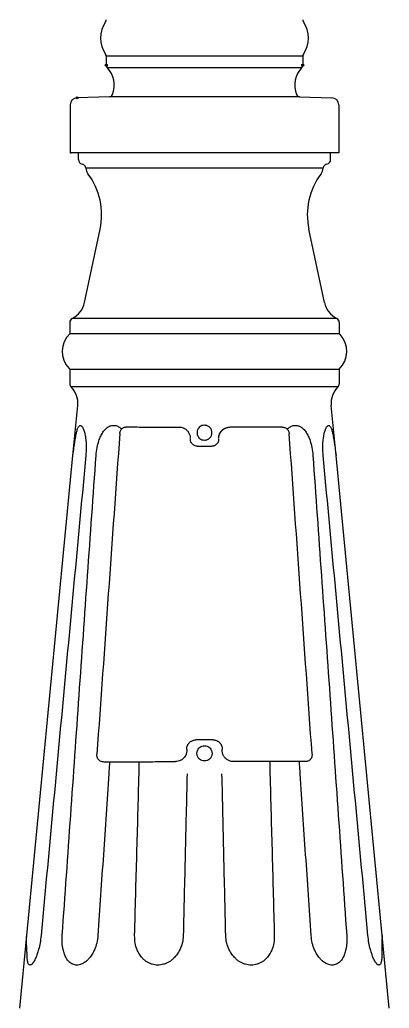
# Model space of a CAD drawing. Extents: x 0 to 191, y 0 to 344.
# Drawn here: x 30 to 50.9, y 34.6 to 90.7 of the extents above; entities that cross this region are included whole.
import ezdxf

# ---------------------------------------------------------------- set-up
doc = ezdxf.new("R2010")
doc.units = 0
doc.layers.add('LIVELLO_1', color=160, linetype='Continuous')

# ---------------------------------------------------------------- blocks, each defined once
blk = doc.blocks.new('AI9-BLK1')
at = {"layer": 'LIVELLO_1', "color": 7}
for p, q in [((-49.82, -83.718), (-60.983, -83.718)), ((-60.983, -83.718), (-60.983, -84.222)), ((-49.82, -83.718), (-49.82, -84.222)), ((-60.926, -84.356), (-49.876, -84.356)), ((-63.026, -86.47), (-63.026, -89.195)), ((-60.804, -86.014), (-62.634, -86.078)), ((-59.965, -86.014), (-60.804, -86.014)), ((-50, -86.014), (-48.163, -86.078)), ((-47.774, -86.47), (-47.774, -89.195)), ((-63.026, -89.195), (-62.967, -89.195)), ((-48.235, -89.195), (-62.564, -89.195)), ((-62.564, -89.584), (-62.564, -89.195)), ((-48.235, -89.584), (-48.235, -89.195)), ((-47.774, -89.195), (-47.901, -89.195)), ((-48.653, -90.068), (-62.145, -90.068)), ((-62.212, -97.714), (-61.327, -93.543)), ((-48.589, -97.714), (-49.474, -93.543)), ((-63.056, -98.842), (-63.056, -99.484)), ((-47.887, -98.607), (-62.911, -98.607)), ((-47.744, -98.842), (-47.744, -99.484)), ((-47.744, -99.484), (-63.056, -99.484)), ((-63.056, -101.487), (-47.744, -101.487)), ((-63.056, -101.487), (-63.056, -102.32)), ((-47.744, -101.487), (-47.744, -102.32)), ((-47.82, -102.503), (-62.98, -102.503)), ((-53.07, -104.787), (-53.948, -104.787)), ((-52.8, -104.787), (-53.07, -104.787)), ((-51.859, -104.787), (-52.8, -104.787)), ((-50.967, -104.787), (-51.859, -104.787)), ((-55.815, -105.87), (-55.215, -105.87)), ((-55.215, -105.87), (-54.985, -105.87)), ((-54.913, -122.56), (-55.888, -122.56)), ((-51.699, -123.794), (-53.752, -123.792)), ((-50.007, -123.794), (-51.699, -123.794)), ((-49.659, -123.794), (-50.007, -123.794)), ((-65.895, -137.804), (-65.499, -133.667)), ((-44.906, -137.804), (-45.301, -133.667))]:
    blk.add_line(p, q, dxfattribs=at)
for points in [[(-50, -86.014), (-50.835, -86.014), (-59.965, -86.014)], [(-47.901, -89.195), (-55.402, -89.195), (-62.967, -89.195)], [(-65.499, -133.667), (-62.872, -106.395), (-62.599, -103.554)], [(-45.301, -133.667), (-47.928, -106.395), (-48.205, -103.554)], [(-59.811, -104.777), (-59.758, -104.777), (-59.702, -104.777)], [(-57.727, -104.787), (-57.29, -104.787), (-56.852, -104.787)], [(-60.966, -123.808), (-60.88, -123.808), (-60.795, -123.808)], [(-59.301, -123.799), (-59.258, -123.799), (-59.211, -123.799), (-59.157, -123.799), (-59.101, -123.799)]]:
    blk.add_lwpolyline(points, dxfattribs=at)
for centre, major_axis, ratio in [((-60.98, -84.222), (0.0599, 0), 0.977725), ((-49.82, -84.222), (0.0599, 0), 0.977028), ((-62.636, -86.078), (0.0012, -0.0624), 0.961146)]:
    blk.add_ellipse(centre, major_axis=major_axis, ratio=ratio, dxfattribs=at)
for points in [[(-61.016, -81.755), (-61.404, -82.312), (-61.404, -83.05), (-61.016, -83.606)], [(-61.016, -81.755), (-60.993, -81.722), (-60.983, -81.684), (-60.983, -81.643)], [(-49.82, -81.643), (-49.82, -81.684), (-49.807, -81.722), (-49.784, -81.755)], [(-49.784, -83.606), (-49.399, -83.05), (-49.399, -82.312), (-49.784, -81.755)], [(-60.983, -83.718), (-60.983, -83.677), (-60.993, -83.641), (-61.016, -83.606)], [(-49.784, -83.606), (-49.807, -83.641), (-49.82, -83.677), (-49.82, -83.718)], [(-60.983, -84.222), (-60.983, -84.272), (-60.959, -84.324), (-60.926, -84.356)], [(-49.876, -84.356), (-49.839, -84.324), (-49.82, -84.272), (-49.82, -84.222)], [(-49.876, -84.356), (-50.271, -84.765), (-50.389, -85.367), (-50.17, -85.895)], [(-50.17, -85.895), (-50.141, -85.966), (-50.074, -86.011), (-50, -86.014)], [(-62.634, -86.078), (-62.851, -86.078), (-63.026, -86.254), (-63.026, -86.47)], [(-47.774, -86.47), (-47.774, -86.254), (-47.95, -86.078), (-48.163, -86.078)], [(-62.564, -89.584), (-62.564, -89.708), (-62.476, -89.813), (-62.355, -89.839)], [(-62.145, -90.068), (-62.159, -89.954), (-62.244, -89.86), (-62.355, -89.839)], [(-48.445, -89.839), (-48.557, -89.86), (-48.643, -89.954), (-48.653, -90.068)], [(-48.445, -89.839), (-48.326, -89.813), (-48.235, -89.708), (-48.235, -89.584)], [(-62.145, -90.068), (-62.134, -90.189), (-62.09, -90.301), (-62.019, -90.396)], [(-62.145, -90.068), (-62.134, -90.189), (-62.09, -90.301), (-62.019, -90.396)], [(-61.327, -93.543), (-61.094, -92.442), (-61.347, -91.297), (-62.019, -90.396)], [(-48.781, -90.396), (-49.454, -91.297), (-49.708, -92.442), (-49.474, -93.543)], [(-48.781, -90.396), (-48.708, -90.301), (-48.666, -90.189), (-48.653, -90.068)], [(-62.911, -98.607), (-62.556, -98.433), (-62.296, -98.104), (-62.212, -97.714)], [(-48.589, -97.714), (-48.504, -98.104), (-48.248, -98.433), (-47.887, -98.607)], [(-62.911, -98.607), (-62.999, -98.652), (-63.056, -98.74), (-63.056, -98.842)], [(-47.744, -98.842), (-47.744, -98.74), (-47.8, -98.652), (-47.887, -98.607)], [(-63.056, -102.32), (-63.056, -102.391), (-63.031, -102.456), (-62.98, -102.503)], [(-62.599, -103.554), (-62.558, -103.165), (-62.701, -102.777), (-62.98, -102.503)], [(-47.82, -102.503), (-48.1, -102.777), (-48.242, -103.165), (-48.205, -103.554)], [(-47.82, -102.503), (-47.773, -102.456), (-47.744, -102.391), (-47.744, -102.32)]]:
    blk.add_open_spline(points, degree=3, dxfattribs=at)
for points, knots in [([(-60.804, -86.014), (-60.726, -86.011), (-60.659, -85.966), (-60.631, -85.895), (-60.415, -85.367), (-60.53, -84.765), (-60.926, -84.356)], [0, 0, 0, 0, 1, 1, 1, 2, 2, 2, 2]), ([(-63.056, -99.484), (-63.609, -100.015), (-63.627, -100.895), (-63.098, -101.447), (-63.085, -101.459), (-63.072, -101.473), (-63.056, -101.487)], [0, 0, 0, 0, 1, 1, 1, 2, 2, 2, 2]), ([(-47.744, -101.487), (-47.191, -100.957), (-47.173, -100.077), (-47.702, -99.525), (-47.716, -99.513), (-47.729, -99.499), (-47.744, -99.484)], [0, 0, 0, 0, 1, 1, 1, 2, 2, 2, 2]), ([(-62.872, -106.395), (-62.855, -106.248), (-62.839, -106.106), (-62.818, -105.96), (-62.802, -105.829), (-62.778, -105.701), (-62.759, -105.572), (-62.746, -105.486), (-62.731, -105.399), (-62.716, -105.316), (-62.701, -105.237), (-62.687, -105.156), (-62.667, -105.077), (-62.659, -105.044), (-62.652, -105.009), (-62.64, -104.977), (-62.63, -104.937), (-62.62, -104.907), (-62.609, -104.873), (-62.604, -104.852), (-62.595, -104.828), (-62.584, -104.808), (-62.572, -104.783), (-62.562, -104.764), (-62.547, -104.746), (-62.537, -104.732), (-62.519, -104.716), (-62.505, -104.707), (-62.491, -104.699), (-62.471, -104.692), (-62.456, -104.692), (-62.438, -104.692), (-62.422, -104.699), (-62.408, -104.707), (-62.39, -104.716), (-62.378, -104.732), (-62.363, -104.746), (-62.346, -104.764), (-62.332, -104.783), (-62.321, -104.808), (-62.311, -104.828), (-62.298, -104.849), (-62.293, -104.87), (-62.279, -104.904), (-62.265, -104.937), (-62.251, -104.972), (-62.24, -105.009), (-62.23, -105.044), (-62.222, -105.077), (-62.201, -105.156), (-62.187, -105.232), (-62.17, -105.316), (-62.157, -105.399), (-62.145, -105.486), (-62.136, -105.572), (-62.125, -105.701), (-62.116, -105.829), (-62.116, -105.962), (-62.12, -106.106), (-62.131, -106.248), (-62.143, -106.395), (-62.564, -110.94), (-62.989, -115.486), (-63.413, -120.031), (-63.838, -124.576), (-64.263, -129.119), (-64.685, -133.667), (-64.699, -133.811), (-64.717, -133.951), (-64.742, -134.093), (-64.764, -134.219), (-64.791, -134.345), (-64.824, -134.467), (-64.848, -134.555), (-64.875, -134.638), (-64.904, -134.721), (-64.929, -134.798), (-64.959, -134.874), (-64.993, -134.952), (-65.006, -134.988), (-65.026, -135.026), (-65.045, -135.062), (-65.063, -135.095), (-65.082, -135.133), (-65.102, -135.166), (-65.116, -135.186), (-65.13, -135.214), (-65.146, -135.233), (-65.16, -135.252), (-65.18, -135.273), (-65.199, -135.295), (-65.217, -135.307), (-65.232, -135.323), (-65.25, -135.333), (-65.269, -135.34), (-65.286, -135.35), (-65.305, -135.35), (-65.326, -135.35), (-65.342, -135.34), (-65.357, -135.333), (-65.372, -135.323), (-65.386, -135.307), (-65.399, -135.295), (-65.409, -135.273), (-65.42, -135.252), (-65.428, -135.232), (-65.434, -135.207), (-65.438, -135.185), (-65.446, -135.159), (-65.451, -135.123), (-65.457, -135.092), (-65.462, -135.055), (-65.465, -135.021), (-65.468, -134.988), (-65.471, -134.954), (-65.48, -134.874), (-65.48, -134.798), (-65.482, -134.717), (-65.485, -134.635), (-65.487, -134.55), (-65.49, -134.464), (-65.495, -134.34), (-65.507, -134.214), (-65.51, -134.088), (-65.51, -133.948), (-65.507, -133.808), (-65.499, -133.667)], [0, 0, 0, 0, 1, 1, 1, 2, 2, 2, 3, 3, 3, 4, 4, 4, 5, 5, 5, 6, 6, 6, 7, 7, 7, 8, 8, 8, 9, 9, 9, 10, 10, 10, 11, 11, 11, 12, 12, 12, 13, 13, 13, 14, 14, 14, 15, 15, 15, 16, 16, 16, 17, 17, 17, 18, 18, 18, 19, 19, 19, 20, 20, 20, 21, 21, 21, 22, 22, 22, 23, 23, 23, 24, 24, 24, 25, 25, 25, 26, 26, 26, 27, 27, 27, 28, 28, 28, 29, 29, 29, 30, 30, 30, 31, 31, 31, 32, 32, 32, 33, 33, 33, 34, 34, 34, 35, 35, 35, 36, 36, 36, 37, 37, 37, 38, 38, 38, 39, 39, 39, 40, 40, 40, 41, 41, 41, 42, 42, 42, 42]), ([(-61.558, -106.395), (-61.544, -106.245), (-61.529, -106.098), (-61.502, -105.953), (-61.48, -105.82), (-61.443, -105.693), (-61.399, -105.563), (-61.371, -105.473), (-61.332, -105.385), (-61.293, -105.304), (-61.256, -105.225), (-61.214, -105.147), (-61.168, -105.077), (-61.145, -105.04), (-61.12, -105.009), (-61.094, -104.977), (-61.065, -104.944), (-61.04, -104.914), (-61.01, -104.887), (-60.988, -104.863), (-60.963, -104.845), (-60.94, -104.828), (-60.915, -104.811), (-60.896, -104.794), (-60.871, -104.778), (-60.853, -104.77), (-60.838, -104.761), (-60.82, -104.751), (-60.799, -104.742), (-60.779, -104.732), (-60.76, -104.723), (-60.732, -104.714), (-60.703, -104.704), (-60.673, -104.699), (-60.641, -104.692), (-60.612, -104.69), (-60.578, -104.69), (-60.532, -104.69), (-60.491, -104.695), (-60.445, -104.704), (-60.405, -104.714), (-60.362, -104.725), (-60.32, -104.742), (-60.292, -104.754), (-60.263, -104.77), (-60.238, -104.787), (-60.214, -104.799), (-60.191, -104.818), (-60.166, -104.837), (-60.152, -104.849), (-60.142, -104.861), (-60.131, -104.87), (-60.118, -104.878), (-60.111, -104.887), (-60.103, -104.892)], [0, 0, 0, 0, 1, 1, 1, 2, 2, 2, 3, 3, 3, 4, 4, 4, 5, 5, 5, 6, 6, 6, 7, 7, 7, 8, 8, 8, 9, 9, 9, 10, 10, 10, 11, 11, 11, 12, 12, 12, 13, 13, 13, 14, 14, 14, 15, 15, 15, 16, 16, 16, 17, 17, 17, 18, 18, 18, 18]), ([(-60.191, -105.04), (-60.18, -105.011), (-60.17, -104.987), (-60.152, -104.965), (-60.142, -104.937), (-60.122, -104.918), (-60.103, -104.892)], [0, 0, 0, 0, 1, 1, 1, 2, 2, 2, 2]), ([(-60.103, -104.892), (-60.08, -104.873), (-60.057, -104.852), (-60.036, -104.837), (-60.01, -104.818), (-59.983, -104.811), (-59.958, -104.797)], [0, 0, 0, 0, 1, 1, 1, 2, 2, 2, 2]), ([(-59.958, -104.797), (-59.931, -104.79), (-59.912, -104.787), (-59.892, -104.783), (-59.873, -104.782), (-59.85, -104.778), (-59.829, -104.771)], [0, 0, 0, 0, 1, 1, 1, 2, 2, 2, 2]), ([(-59.702, -104.777), (-59.546, -104.778), (-59.389, -104.778), (-59.23, -104.778), (-59.075, -104.782), (-58.918, -104.782), (-58.76, -104.782)], [0, 0, 0, 0, 1, 1, 1, 2, 2, 2, 2]), ([(-58.76, -104.782), (-58.76, -104.782), (-58.571, -104.782), (-58.571, -104.782), (-58.492, -104.782), (-58.419, -104.782), (-58.347, -104.783), (-58.347, -104.783), (-58.052, -104.783), (-58.052, -104.783), (-57.944, -104.783), (-57.836, -104.787), (-57.727, -104.787)], [0, 0, 0, 0, 1, 1, 1, 2, 2, 2, 3, 3, 3, 4, 4, 4, 4]), ([(-56.848, -104.787), (-56.808, -104.79), (-56.766, -104.79), (-56.727, -104.799), (-56.688, -104.808), (-56.647, -104.818), (-56.612, -104.833), (-56.575, -104.845), (-56.545, -104.863), (-56.508, -104.885), (-56.483, -104.902), (-56.455, -104.92), (-56.427, -104.944), (-56.407, -104.965), (-56.386, -104.984), (-56.363, -105.006), (-56.359, -105.015), (-56.352, -105.021), (-56.344, -105.032), (-56.34, -105.039), (-56.334, -105.044), (-56.333, -105.049)], [0, 0, 0, 0, 1, 1, 1, 2, 2, 2, 3, 3, 3, 4, 4, 4, 5, 5, 5, 6, 6, 6, 7, 7, 7, 7]), ([(-55.402, -104.68), (-55.454, -104.687), (-55.505, -104.69), (-55.552, -104.704), (-55.598, -104.723), (-55.638, -104.749), (-55.675, -104.778), (-55.704, -104.808), (-55.725, -104.83), (-55.744, -104.861), (-55.768, -104.89), (-55.781, -104.92), (-55.796, -104.953), (-55.806, -104.978), (-55.812, -105.003), (-55.818, -105.028), (-55.824, -105.056), (-55.826, -105.077), (-55.826, -105.104), (-55.826, -105.13), (-55.824, -105.152), (-55.818, -105.179), (-55.812, -105.203), (-55.806, -105.23), (-55.796, -105.253), (-55.781, -105.285), (-55.768, -105.316), (-55.744, -105.346), (-55.725, -105.378), (-55.704, -105.403), (-55.675, -105.427), (-55.638, -105.46), (-55.598, -105.486), (-55.552, -105.501), (-55.505, -105.518), (-55.454, -105.522), (-55.402, -105.529)], [0, 0, 0, 0, 1, 1, 1, 2, 2, 2, 3, 3, 3, 4, 4, 4, 5, 5, 5, 6, 6, 6, 7, 7, 7, 8, 8, 8, 9, 9, 9, 10, 10, 10, 11, 11, 11, 12, 12, 12, 12]), ([(-55.24, -104.714), (-55.264, -104.702), (-55.289, -104.692), (-55.317, -104.687), (-55.346, -104.683), (-55.373, -104.68), (-55.402, -104.68)], [0, 0, 0, 0, 1, 1, 1, 2, 2, 2, 2]), ([(-55.223, -105.489), (-55.201, -105.477), (-55.178, -105.463), (-55.158, -105.451), (-55.135, -105.437), (-55.115, -105.418), (-55.1, -105.399), (-55.08, -105.38), (-55.063, -105.363), (-55.048, -105.341), (-55.033, -105.316), (-55.019, -105.292), (-55.009, -105.268), (-54.999, -105.242), (-54.989, -105.215), (-54.985, -105.187), (-54.98, -105.159), (-54.976, -105.132), (-54.976, -105.104), (-54.976, -105.077), (-54.98, -105.049), (-54.985, -105.021), (-54.989, -104.994), (-54.999, -104.966), (-55.009, -104.94), (-55.019, -104.918), (-55.033, -104.89), (-55.048, -104.868), (-55.063, -104.844), (-55.08, -104.825), (-55.1, -104.802), (-55.122, -104.782), (-55.142, -104.766), (-55.164, -104.751), (-55.19, -104.737), (-55.215, -104.723), (-55.24, -104.714)], [0, 0, 0, 0, 1, 1, 1, 2, 2, 2, 3, 3, 3, 4, 4, 4, 5, 5, 5, 6, 6, 6, 7, 7, 7, 8, 8, 8, 9, 9, 9, 10, 10, 10, 11, 11, 11, 12, 12, 12, 12]), ([(-54.547, -105.182), (-54.547, -105.179), (-54.544, -105.179), (-54.544, -105.177), (-54.544, -105.177), (-54.54, -105.17), (-54.54, -105.168), (-54.54, -105.168), (-54.54, -105.164), (-54.54, -105.164), (-54.538, -105.164), (-54.538, -105.163), (-54.534, -105.159), (-54.534, -105.159), (-54.534, -105.156), (-54.534, -105.156), (-54.534, -105.152), (-54.532, -105.151), (-54.532, -105.151), (-54.532, -105.151), (-54.532, -105.147), (-54.532, -105.147), (-54.527, -105.146), (-54.527, -105.14), (-54.527, -105.14), (-54.527, -105.14), (-54.527, -105.139), (-54.524, -105.139), (-54.524, -105.139), (-54.524, -105.132), (-54.524, -105.132), (-54.524, -105.132), (-54.52, -105.13), (-54.52, -105.13), (-54.52, -105.13), (-54.519, -105.125), (-54.519, -105.123), (-54.519, -105.123), (-54.515, -105.12), (-54.515, -105.12), (-54.515, -105.12), (-54.515, -105.118), (-54.515, -105.118), (-54.515, -105.115), (-54.515, -105.115), (-54.513, -105.115), (-54.513, -105.111), (-54.51, -105.111), (-54.51, -105.111), (-54.51, -105.111), (-54.508, -105.104), (-54.508, -105.104), (-54.508, -105.104), (-54.508, -105.102), (-54.508, -105.102), (-54.505, -105.102), (-54.505, -105.097), (-54.505, -105.097), (-54.505, -105.094), (-54.501, -105.094), (-54.501, -105.094), (-54.501, -105.09), (-54.5, -105.09), (-54.5, -105.09), (-54.5, -105.089), (-54.495, -105.089), (-54.495, -105.085), (-54.495, -105.085), (-54.495, -105.084), (-54.495, -105.084), (-54.494, -105.084), (-54.494, -105.084), (-54.49, -105.078), (-54.49, -105.078), (-54.49, -105.077), (-54.49, -105.077), (-54.49, -105.077), (-54.487, -105.073), (-54.487, -105.073), (-54.487, -105.073), (-54.487, -105.071), (-54.487, -105.071), (-54.487, -105.071), (-54.485, -105.068), (-54.485, -105.068), (-54.482, -105.068), (-54.482, -105.065), (-54.48, -105.065), (-54.48, -105.065), (-54.48, -105.061), (-54.48, -105.061), (-54.48, -105.058), (-54.476, -105.058), (-54.476, -105.058), (-54.476, -105.058), (-54.476, -105.056), (-54.476, -105.056), (-54.476, -105.056), (-54.473, -105.056), (-54.473, -105.056), (-54.473, -105.056), (-54.473, -105.053), (-54.473, -105.053), (-54.473, -105.053), (-54.471, -105.053), (-54.471, -105.049), (-54.471, -105.049), (-54.468, -105.046), (-54.468, -105.046), (-54.468, -105.046), (-54.466, -105.046), (-54.466, -105.046), (-54.466, -105.044), (-54.466, -105.044), (-54.463, -105.044), (-54.463, -105.044), (-54.463, -105.04), (-54.463, -105.04), (-54.463, -105.04), (-54.46, -105.04), (-54.46, -105.039), (-54.46, -105.039), (-54.46, -105.034), (-54.46, -105.034), (-54.46, -105.034), (-54.457, -105.034), (-54.457, -105.034), (-54.457, -105.034), (-54.457, -105.032), (-54.457, -105.032), (-54.457, -105.032), (-54.455, -105.032), (-54.455, -105.032), (-54.455, -105.032), (-54.455, -105.028), (-54.455, -105.028), (-54.455, -105.028), (-54.451, -105.028), (-54.451, -105.028), (-54.448, -105.021), (-54.446, -105.016), (-54.443, -105.011), (-54.441, -105.009), (-54.434, -105.006), (-54.432, -105.003), (-54.429, -104.999), (-54.427, -104.997), (-54.423, -104.994), (-54.419, -104.99), (-54.418, -104.984), (-54.414, -104.984), (-54.413, -104.982), (-54.407, -104.977), (-54.404, -104.977), (-54.4, -104.972), (-54.399, -104.97), (-54.395, -104.966), (-54.395, -104.965), (-54.39, -104.961), (-54.388, -104.958), (-54.384, -104.953), (-54.381, -104.953), (-54.379, -104.951), (-54.379, -104.947), (-54.374, -104.944), (-54.37, -104.944), (-54.367, -104.94), (-54.367, -104.937), (-54.362, -104.935), (-54.36, -104.935), (-54.357, -104.932), (-54.357, -104.93), (-54.351, -104.925), (-54.347, -104.925), (-54.347, -104.923), (-54.342, -104.92), (-54.342, -104.92), (-54.34, -104.92), (-54.34, -104.92), (-54.34, -104.918), (-54.337, -104.918), (-54.333, -104.918), (-54.333, -104.914), (-54.332, -104.914), (-54.332, -104.911), (-54.332, -104.911), (-54.328, -104.911), (-54.328, -104.911), (-54.326, -104.907), (-54.323, -104.907), (-54.323, -104.907), (-54.321, -104.904), (-54.321, -104.904), (-54.321, -104.904), (-54.321, -104.902), (-54.318, -104.902), (-54.318, -104.902), (-54.313, -104.902), (-54.313, -104.902), (-54.313, -104.902), (-54.312, -104.902), (-54.312, -104.899)], [0, 0, 0, 0, 1, 1, 1, 2, 2, 2, 3, 3, 3, 4, 4, 4, 5, 5, 5, 6, 6, 6, 7, 7, 7, 8, 8, 8, 9, 9, 9, 10, 10, 10, 11, 11, 11, 12, 12, 12, 13, 13, 13, 14, 14, 14, 15, 15, 15, 16, 16, 16, 17, 17, 17, 18, 18, 18, 19, 19, 19, 20, 20, 20, 21, 21, 21, 22, 22, 22, 23, 23, 23, 24, 24, 24, 25, 25, 25, 26, 26, 26, 27, 27, 27, 28, 28, 28, 29, 29, 29, 30, 30, 30, 31, 31, 31, 32, 32, 32, 33, 33, 33, 34, 34, 34, 35, 35, 35, 36, 36, 36, 37, 37, 37, 38, 38, 38, 39, 39, 39, 40, 40, 40, 41, 41, 41, 42, 42, 42, 43, 43, 43, 44, 44, 44, 45, 45, 45, 46, 46, 46, 47, 47, 47, 48, 48, 48, 49, 49, 49, 50, 50, 50, 51, 51, 51, 52, 52, 52, 53, 53, 53, 54, 54, 54, 55, 55, 55, 56, 56, 56, 57, 57, 57, 58, 58, 58, 59, 59, 59, 60, 60, 60, 61, 61, 61, 62, 62, 62, 63, 63, 63, 64, 64, 64, 65, 65, 65, 66, 66, 66, 67, 67, 67, 67]), ([(-54.451, -105.028), (-54.448, -105.021), (-54.443, -105.016), (-54.441, -105.011), (-54.434, -105.006), (-54.429, -104.999), (-54.423, -104.994), (-54.414, -104.984), (-54.409, -104.978), (-54.399, -104.97), (-54.394, -104.965), (-54.384, -104.953), (-54.375, -104.947), (-54.365, -104.937), (-54.353, -104.93), (-54.34, -104.92), (-54.332, -104.911), (-54.321, -104.907), (-54.312, -104.899)], [0, 0, 0, 0, 1, 1, 1, 2, 2, 2, 3, 3, 3, 4, 4, 4, 5, 5, 5, 6, 6, 6, 6]), ([(-54.312, -104.899), (-54.303, -104.892), (-54.293, -104.887), (-54.284, -104.878), (-54.273, -104.873), (-54.261, -104.868), (-54.247, -104.861), (-54.231, -104.852), (-54.213, -104.844), (-54.193, -104.837), (-54.174, -104.828), (-54.155, -104.823), (-54.134, -104.816)], [0, 0, 0, 0, 1, 1, 1, 2, 2, 2, 3, 3, 3, 4, 4, 4, 4]), ([(-54.312, -104.899), (-54.284, -104.878), (-54.256, -104.863), (-54.225, -104.849), (-54.193, -104.837), (-54.163, -104.825), (-54.134, -104.816)], [0, 0, 0, 0, 1, 1, 1, 2, 2, 2, 2]), ([(-54.134, -104.816), (-54.102, -104.808), (-54.074, -104.799), (-54.043, -104.797), (-54.015, -104.79), (-53.986, -104.79), (-53.954, -104.787)], [0, 0, 0, 0, 1, 1, 1, 2, 2, 2, 2]), ([(-54.134, -104.816), (-54.119, -104.813), (-54.107, -104.811), (-54.092, -104.808), (-54.086, -104.802), (-54.072, -104.799), (-54.058, -104.797)], [0, 0, 0, 0, 1, 1, 1, 2, 2, 2, 2]), ([(-50.967, -104.787), (-50.947, -104.79), (-50.927, -104.794), (-50.905, -104.797), (-50.883, -104.799), (-50.864, -104.808), (-50.843, -104.811)], [0, 0, 0, 0, 1, 1, 1, 2, 2, 2, 2]), ([(-50.843, -104.811), (-50.817, -104.818), (-50.79, -104.83), (-50.768, -104.845), (-50.746, -104.861), (-50.726, -104.878), (-50.703, -104.899)], [0, 0, 0, 0, 1, 1, 1, 2, 2, 2, 2]), ([(-50.703, -104.899), (-50.696, -104.892), (-50.687, -104.885), (-50.679, -104.873), (-50.662, -104.861), (-50.648, -104.852), (-50.634, -104.837), (-50.611, -104.818), (-50.586, -104.799), (-50.562, -104.787), (-50.535, -104.77), (-50.509, -104.754), (-50.48, -104.742), (-50.438, -104.725), (-50.396, -104.714), (-50.355, -104.704), (-50.309, -104.695), (-50.265, -104.69), (-50.222, -104.69), (-50.192, -104.69), (-50.159, -104.692), (-50.127, -104.699), (-50.101, -104.704), (-50.069, -104.714), (-50.04, -104.723), (-50.021, -104.732), (-50, -104.742), (-49.981, -104.751), (-49.963, -104.761), (-49.947, -104.77), (-49.929, -104.778)], [0, 0, 0, 0, 1, 1, 1, 2, 2, 2, 3, 3, 3, 4, 4, 4, 5, 5, 5, 6, 6, 6, 7, 7, 7, 8, 8, 8, 9, 9, 9, 10, 10, 10, 10]), ([(-50.703, -104.899), (-50.682, -104.923), (-50.664, -104.944), (-50.648, -104.972), (-50.63, -104.997), (-50.62, -105.023), (-50.61, -105.053), (-50.606, -105.071), (-50.603, -105.089), (-50.597, -105.108), (-50.595, -105.123), (-50.59, -105.14), (-50.586, -105.159)], [0, 0, 0, 0, 1, 1, 1, 2, 2, 2, 3, 3, 3, 4, 4, 4, 4]), ([(-49.929, -104.778), (-49.907, -104.794), (-49.882, -104.811), (-49.86, -104.828), (-49.838, -104.845), (-49.813, -104.863), (-49.79, -104.887), (-49.76, -104.914), (-49.732, -104.944), (-49.708, -104.977), (-49.681, -105.009), (-49.659, -105.04), (-49.632, -105.077), (-49.588, -105.147), (-49.544, -105.225), (-49.507, -105.304), (-49.468, -105.385), (-49.433, -105.473), (-49.401, -105.563), (-49.357, -105.693), (-49.323, -105.82), (-49.298, -105.953), (-49.27, -106.098), (-49.258, -106.245), (-49.242, -106.395)], [0, 0, 0, 0, 1, 1, 1, 2, 2, 2, 3, 3, 3, 4, 4, 4, 5, 5, 5, 6, 6, 6, 7, 7, 7, 8, 8, 8, 8]), ([(-48.661, -106.395), (-48.67, -106.248), (-48.68, -106.106), (-48.68, -105.962), (-48.684, -105.829), (-48.677, -105.701), (-48.665, -105.572), (-48.656, -105.486), (-48.643, -105.399), (-48.629, -105.316), (-48.617, -105.232), (-48.602, -105.156), (-48.58, -105.077), (-48.571, -105.044), (-48.56, -105.009), (-48.55, -104.972), (-48.538, -104.937), (-48.523, -104.904), (-48.511, -104.87), (-48.502, -104.849), (-48.489, -104.828), (-48.479, -104.808), (-48.469, -104.783), (-48.454, -104.764), (-48.437, -104.746), (-48.426, -104.732), (-48.408, -104.716), (-48.393, -104.707), (-48.376, -104.699), (-48.363, -104.692), (-48.345, -104.692), (-48.329, -104.692), (-48.311, -104.699), (-48.297, -104.707), (-48.282, -104.716), (-48.267, -104.732), (-48.253, -104.746), (-48.238, -104.764), (-48.228, -104.783), (-48.216, -104.808), (-48.209, -104.828), (-48.2, -104.852), (-48.191, -104.873), (-48.181, -104.907), (-48.168, -104.937), (-48.161, -104.977), (-48.152, -105.009), (-48.142, -105.044), (-48.133, -105.077), (-48.113, -105.156), (-48.1, -105.237), (-48.085, -105.316), (-48.069, -105.399), (-48.056, -105.486), (-48.041, -105.572), (-48.021, -105.701), (-47.999, -105.829), (-47.984, -105.96), (-47.962, -106.106), (-47.945, -106.248), (-47.928, -106.395)], [0, 0, 0, 0, 1, 1, 1, 2, 2, 2, 3, 3, 3, 4, 4, 4, 5, 5, 5, 6, 6, 6, 7, 7, 7, 8, 8, 8, 9, 9, 9, 10, 10, 10, 11, 11, 11, 12, 12, 12, 13, 13, 13, 14, 14, 14, 15, 15, 15, 16, 16, 16, 17, 17, 17, 18, 18, 18, 19, 19, 19, 20, 20, 20, 20]), ([(-60.214, -105.147), (-60.43, -108.183), (-60.647, -111.223), (-60.866, -114.259), (-61.079, -117.296), (-61.295, -120.33), (-61.514, -123.371)], [0, 0, 0, 0, 1, 1, 1, 2, 2, 2, 2]), ([(-60.214, -105.147), (-60.209, -105.132), (-60.205, -105.115), (-60.204, -105.094), (-60.198, -105.077), (-60.194, -105.058), (-60.191, -105.04)], [0, 0, 0, 0, 1, 1, 1, 2, 2, 2, 2]), ([(-56.333, -105.049), (-56.299, -105.094), (-56.268, -105.147), (-56.248, -105.199), (-56.225, -105.253), (-56.214, -105.31), (-56.206, -105.368)], [0, 0, 0, 0, 1, 1, 1, 2, 2, 2, 2]), ([(-56.213, -105.339), (-56.209, -105.351), (-56.209, -105.365), (-56.209, -105.38), (-56.206, -105.397), (-56.206, -105.409), (-56.206, -105.425)], [0, 0, 0, 0, 1, 1, 1, 2, 2, 2, 2]), ([(-56.179, -105.618), (-56.186, -105.592), (-56.196, -105.568), (-56.201, -105.546), (-56.204, -105.517), (-56.204, -105.492), (-56.204, -105.463)], [0, 0, 0, 0, 1, 1, 1, 2, 2, 2, 2]), ([(-55.402, -105.529), (-55.37, -105.525), (-55.336, -105.525), (-55.31, -105.518), (-55.279, -105.51), (-55.25, -105.501), (-55.223, -105.489)], [0, 0, 0, 0, 1, 1, 1, 2, 2, 2, 2]), ([(-54.596, -105.463), (-54.596, -105.492), (-54.596, -105.517), (-54.6, -105.546), (-54.605, -105.568), (-54.614, -105.592), (-54.62, -105.618)], [0, 0, 0, 0, 1, 1, 1, 2, 2, 2, 2]), ([(-54.596, -105.425), (-54.595, -105.409), (-54.595, -105.397), (-54.591, -105.38), (-54.591, -105.38), (-54.591, -105.339), (-54.591, -105.339)], [0, 0, 0, 0, 1, 1, 1, 2, 2, 2, 2]), ([(-54.595, -105.368), (-54.588, -105.335), (-54.586, -105.304), (-54.577, -105.273), (-54.568, -105.242), (-54.557, -105.211), (-54.547, -105.182)], [0, 0, 0, 0, 1, 1, 1, 2, 2, 2, 2]), ([(-54.591, -105.339), (-54.586, -105.31), (-54.581, -105.285), (-54.571, -105.26), (-54.566, -105.23), (-54.554, -105.206), (-54.547, -105.182)], [0, 0, 0, 0, 1, 1, 1, 2, 2, 2, 2]), ([(-54.547, -105.182), (-54.54, -105.168), (-54.534, -105.156), (-54.527, -105.14), (-54.52, -105.13), (-54.515, -105.118), (-54.508, -105.104), (-54.5, -105.09), (-54.49, -105.077), (-54.48, -105.065), (-54.471, -105.053), (-54.463, -105.04), (-54.451, -105.028)], [0, 0, 0, 0, 1, 1, 1, 2, 2, 2, 3, 3, 3, 4, 4, 4, 4]), ([(-49.29, -123.351), (-49.506, -120.322), (-49.721, -117.287), (-49.939, -114.256), (-50.153, -111.225), (-50.371, -108.194), (-50.586, -105.159)], [0, 0, 0, 0, 1, 1, 1, 2, 2, 2, 2]), ([(-56.145, -105.687), (-56.151, -105.675), (-56.157, -105.667), (-56.165, -105.655), (-56.167, -105.642), (-56.176, -105.63), (-56.179, -105.618)], [0, 0, 0, 0, 1, 1, 1, 2, 2, 2, 2]), ([(-56.061, -105.784), (-56.075, -105.768), (-56.093, -105.755), (-56.108, -105.739), (-56.12, -105.722), (-56.133, -105.706), (-56.145, -105.687)], [0, 0, 0, 0, 1, 1, 1, 2, 2, 2, 2]), ([(-55.815, -105.87), (-55.854, -105.867), (-55.893, -105.867), (-55.93, -105.853), (-55.965, -105.842), (-56.002, -105.82), (-56.036, -105.801)], [0, 0, 0, 0, 1, 1, 1, 2, 2, 2, 2]), ([(-54.909, -105.863), (-54.922, -105.867), (-54.935, -105.867), (-54.948, -105.867), (-54.96, -105.87), (-54.974, -105.87), (-54.985, -105.87)], [0, 0, 0, 0, 1, 1, 1, 2, 2, 2, 2]), ([(-54.739, -105.784), (-54.748, -105.787), (-54.753, -105.794), (-54.759, -105.796), (-54.768, -105.806), (-54.778, -105.811), (-54.787, -105.817), (-54.803, -105.825), (-54.822, -105.836), (-54.84, -105.842), (-54.861, -105.853), (-54.888, -105.858), (-54.909, -105.863)], [0, 0, 0, 0, 1, 1, 1, 2, 2, 2, 3, 3, 3, 4, 4, 4, 4]), ([(-54.655, -105.693), (-54.669, -105.706), (-54.681, -105.722), (-54.694, -105.739), (-54.708, -105.755), (-54.726, -105.768), (-54.739, -105.784)], [0, 0, 0, 0, 1, 1, 1, 2, 2, 2, 2]), ([(-54.62, -105.618), (-54.626, -105.63), (-54.633, -105.642), (-54.639, -105.655), (-54.644, -105.667), (-54.65, -105.675), (-54.655, -105.693)], [0, 0, 0, 0, 1, 1, 1, 2, 2, 2, 2]), ([(-63.481, -133.667), (-63.159, -129.119), (-62.841, -124.576), (-62.523, -120.031), (-62.203, -115.486), (-61.883, -110.94), (-61.558, -106.395)], [0, 0, 0, 0, 1, 1, 1, 2, 2, 2, 2]), ([(-49.242, -106.395), (-48.921, -110.94), (-48.599, -115.486), (-48.277, -120.031), (-47.96, -124.576), (-47.638, -129.119), (-47.321, -133.667)], [0, 0, 0, 0, 1, 1, 1, 2, 2, 2, 2]), ([(-45.301, -133.667), (-45.319, -133.808), (-45.329, -133.948), (-45.332, -134.088), (-45.332, -134.214), (-45.326, -134.34), (-45.324, -134.464), (-45.319, -134.55), (-45.319, -134.635), (-45.319, -134.717), (-45.32, -134.798), (-45.324, -134.874), (-45.329, -134.954), (-45.332, -134.988), (-45.334, -135.021), (-45.34, -135.055), (-45.347, -135.092), (-45.349, -135.123), (-45.357, -135.159), (-45.361, -135.185), (-45.366, -135.207), (-45.374, -135.232), (-45.381, -135.252), (-45.391, -135.273), (-45.405, -135.295), (-45.416, -135.307), (-45.43, -135.323), (-45.444, -135.333), (-45.458, -135.34), (-45.477, -135.35), (-45.494, -135.35), (-45.515, -135.35), (-45.534, -135.34), (-45.55, -135.333), (-45.57, -135.323), (-45.587, -135.307), (-45.602, -135.295), (-45.621, -135.273), (-45.637, -135.252), (-45.654, -135.233), (-45.671, -135.214), (-45.684, -135.186), (-45.698, -135.166), (-45.718, -135.133), (-45.741, -135.095), (-45.757, -135.062), (-45.774, -135.026), (-45.794, -134.988), (-45.809, -134.952), (-45.841, -134.874), (-45.872, -134.798), (-45.9, -134.721), (-45.928, -134.638), (-45.949, -134.555), (-45.976, -134.467), (-46.01, -134.345), (-46.036, -134.219), (-46.059, -134.093), (-46.084, -133.951), (-46.098, -133.811), (-46.116, -133.667), (-46.539, -129.119), (-46.962, -124.576), (-47.387, -120.031), (-47.812, -115.486), (-48.235, -110.94), (-48.661, -106.395)], [0, 0, 0, 0, 1, 1, 1, 2, 2, 2, 3, 3, 3, 4, 4, 4, 5, 5, 5, 6, 6, 6, 7, 7, 7, 8, 8, 8, 9, 9, 9, 10, 10, 10, 11, 11, 11, 12, 12, 12, 13, 13, 13, 14, 14, 14, 15, 15, 15, 16, 16, 16, 17, 17, 17, 18, 18, 18, 19, 19, 19, 20, 20, 20, 21, 21, 21, 22, 22, 22, 22]), ([(-56.405, -123.105), (-56.407, -123.076), (-56.407, -123.043), (-56.402, -123.014), (-56.4, -122.985), (-56.396, -122.959), (-56.386, -122.935), (-56.383, -122.919), (-56.377, -122.902), (-56.371, -122.885), (-56.366, -122.876), (-56.359, -122.864), (-56.358, -122.855)], [0, 0, 0, 0, 1, 1, 1, 2, 2, 2, 3, 3, 3, 4, 4, 4, 4]), ([(-56.358, -122.855), (-56.352, -122.845), (-56.349, -122.836), (-56.34, -122.826), (-56.334, -122.816), (-56.333, -122.805), (-56.324, -122.797), (-56.315, -122.783), (-56.307, -122.771), (-56.299, -122.759), (-56.29, -122.747), (-56.28, -122.737), (-56.271, -122.724), (-56.258, -122.714), (-56.246, -122.702), (-56.234, -122.688), (-56.223, -122.678), (-56.206, -122.669), (-56.196, -122.657), (-56.176, -122.645), (-56.157, -122.633), (-56.137, -122.622), (-56.114, -122.609), (-56.095, -122.598), (-56.071, -122.59), (-56.045, -122.581), (-56.017, -122.571), (-55.985, -122.569), (-55.955, -122.562), (-55.921, -122.56), (-55.888, -122.56)], [0, 0, 0, 0, 1, 1, 1, 2, 2, 2, 3, 3, 3, 4, 4, 4, 5, 5, 5, 6, 6, 6, 7, 7, 7, 8, 8, 8, 9, 9, 9, 10, 10, 10, 10]), ([(-55.402, -122.89), (-55.454, -122.897), (-55.505, -122.902), (-55.555, -122.919), (-55.599, -122.937), (-55.643, -122.963), (-55.678, -122.997), (-55.705, -123.021), (-55.731, -123.047), (-55.752, -123.076), (-55.771, -123.105), (-55.787, -123.14), (-55.805, -123.171), (-55.812, -123.195), (-55.818, -123.225), (-55.824, -123.247), (-55.83, -123.271), (-55.831, -123.299), (-55.831, -123.325), (-55.831, -123.349), (-55.83, -123.375), (-55.824, -123.399), (-55.818, -123.425), (-55.812, -123.452), (-55.805, -123.475), (-55.791, -123.509), (-55.771, -123.539), (-55.752, -123.57), (-55.731, -123.601), (-55.705, -123.628), (-55.678, -123.653), (-55.643, -123.685), (-55.599, -123.711), (-55.555, -123.728), (-55.505, -123.747), (-55.454, -123.749), (-55.402, -123.754), (-55.349, -123.749), (-55.292, -123.747), (-55.245, -123.728), (-55.201, -123.711), (-55.158, -123.685), (-55.122, -123.653), (-55.095, -123.628), (-55.068, -123.601), (-55.048, -123.57), (-55.029, -123.539), (-55.013, -123.509), (-54.996, -123.475), (-54.989, -123.452), (-54.98, -123.425), (-54.976, -123.399), (-54.971, -123.375), (-54.969, -123.349), (-54.969, -123.325), (-54.969, -123.299), (-54.971, -123.271), (-54.976, -123.247), (-54.98, -123.225), (-54.989, -123.195), (-54.996, -123.171), (-55.013, -123.14), (-55.029, -123.105), (-55.048, -123.076), (-55.068, -123.047), (-55.095, -123.021), (-55.122, -122.997), (-55.158, -122.963), (-55.201, -122.937), (-55.245, -122.919), (-55.292, -122.902), (-55.349, -122.897), (-55.402, -122.89)], [0, 0, 0, 0, 1, 1, 1, 2, 2, 2, 3, 3, 3, 4, 4, 4, 5, 5, 5, 6, 6, 6, 7, 7, 7, 8, 8, 8, 9, 9, 9, 10, 10, 10, 11, 11, 11, 12, 12, 12, 13, 13, 13, 14, 14, 14, 15, 15, 15, 16, 16, 16, 17, 17, 17, 18, 18, 18, 19, 19, 19, 20, 20, 20, 21, 21, 21, 22, 22, 22, 23, 23, 23, 24, 24, 24, 24]), ([(-54.913, -122.56), (-54.913, -122.56), (-54.879, -122.56), (-54.879, -122.56), (-54.871, -122.56), (-54.859, -122.562), (-54.849, -122.562)], [0, 0, 0, 0, 1, 1, 1, 2, 2, 2, 2]), ([(-54.849, -122.562), (-54.826, -122.566), (-54.802, -122.569), (-54.782, -122.576), (-54.755, -122.581), (-54.736, -122.586), (-54.716, -122.595), (-54.697, -122.605), (-54.681, -122.614), (-54.662, -122.624), (-54.644, -122.633), (-54.626, -122.643), (-54.611, -122.656), (-54.596, -122.662), (-54.583, -122.676), (-54.568, -122.688), (-54.554, -122.702), (-54.544, -122.711), (-54.532, -122.724), (-54.52, -122.735), (-54.513, -122.747), (-54.505, -122.759), (-54.494, -122.771), (-54.485, -122.783), (-54.476, -122.797), (-54.471, -122.805), (-54.463, -122.816), (-54.46, -122.826), (-54.455, -122.836), (-54.448, -122.845), (-54.443, -122.855)], [0, 0, 0, 0, 1, 1, 1, 2, 2, 2, 3, 3, 3, 4, 4, 4, 5, 5, 5, 6, 6, 6, 7, 7, 7, 8, 8, 8, 9, 9, 9, 10, 10, 10, 10]), ([(-54.443, -122.855), (-54.441, -122.864), (-54.434, -122.876), (-54.432, -122.885), (-54.423, -122.902), (-54.419, -122.919), (-54.414, -122.932), (-54.407, -122.959), (-54.4, -122.985), (-54.399, -123.014), (-54.395, -123.043), (-54.395, -123.076), (-54.395, -123.105)], [0, 0, 0, 0, 1, 1, 1, 2, 2, 2, 3, 3, 3, 4, 4, 4, 4]), ([(-61.505, -123.499), (-61.505, -123.482), (-61.51, -123.459), (-61.51, -123.439), (-61.514, -123.42), (-61.514, -123.401), (-61.514, -123.38)], [0, 0, 0, 0, 1, 1, 1, 2, 2, 2, 2]), ([(-61.279, -123.782), (-61.332, -123.749), (-61.387, -123.715), (-61.424, -123.67), (-61.467, -123.623), (-61.485, -123.557), (-61.505, -123.499)], [0, 0, 0, 0, 1, 1, 1, 2, 2, 2, 2]), ([(-56.405, -123.105), (-56.407, -123.178), (-56.407, -123.242), (-56.425, -123.309), (-56.435, -123.368), (-56.46, -123.425), (-56.492, -123.482), (-56.516, -123.516), (-56.54, -123.545), (-56.566, -123.578), (-56.592, -123.606), (-56.621, -123.632), (-56.647, -123.658), (-56.665, -123.666), (-56.679, -123.678), (-56.695, -123.687), (-56.71, -123.697), (-56.727, -123.704), (-56.741, -123.715)], [0, 0, 0, 0, 1, 1, 1, 2, 2, 2, 3, 3, 3, 4, 4, 4, 5, 5, 5, 6, 6, 6, 6]), ([(-53.752, -123.792), (-53.814, -123.789), (-53.88, -123.785), (-53.937, -123.766), (-53.993, -123.752), (-54.043, -123.728), (-54.091, -123.697), (-54.139, -123.666), (-54.18, -123.628), (-54.22, -123.591), (-54.259, -123.549), (-54.293, -123.504), (-54.321, -123.454), (-54.347, -123.404), (-54.37, -123.351), (-54.381, -123.299), (-54.395, -123.237), (-54.395, -123.171), (-54.395, -123.105)], [0, 0, 0, 0, 1, 1, 1, 2, 2, 2, 3, 3, 3, 4, 4, 4, 5, 5, 5, 6, 6, 6, 6]), ([(-49.295, -123.482), (-49.315, -123.545), (-49.337, -123.606), (-49.373, -123.653), (-49.411, -123.699), (-49.468, -123.734), (-49.524, -123.766)], [0, 0, 0, 0, 1, 1, 1, 2, 2, 2, 2]), ([(-49.286, -123.366), (-49.29, -123.384), (-49.29, -123.404), (-49.29, -123.423), (-49.292, -123.446), (-49.295, -123.463), (-49.295, -123.482)], [0, 0, 0, 0, 1, 1, 1, 2, 2, 2, 2]), ([(-61.141, -123.811), (-61.165, -123.808), (-61.187, -123.801), (-61.209, -123.799), (-61.233, -123.792), (-61.256, -123.789), (-61.279, -123.782)], [0, 0, 0, 0, 1, 1, 1, 2, 2, 2, 2]), ([(-61.122, -123.811), (-61.097, -123.811), (-61.072, -123.811), (-61.044, -123.808), (-61.044, -123.808), (-60.966, -123.808), (-60.966, -123.808)], [0, 0, 0, 0, 1, 1, 1, 2, 2, 2, 2]), ([(-60.795, -123.808), (-60.804, -123.92), (-60.809, -124.035), (-60.818, -124.148), (-60.826, -124.261), (-60.834, -124.375), (-60.839, -124.489)], [0, 0, 0, 0, 1, 1, 1, 2, 2, 2, 2]), ([(-60.795, -123.808), (-60.546, -123.806), (-60.297, -123.806), (-60.049, -123.806), (-59.797, -123.801), (-59.548, -123.799), (-59.301, -123.799)], [0, 0, 0, 0, 1, 1, 1, 2, 2, 2, 2]), ([(-59.119, -124.489), (-59.115, -124.375), (-59.115, -124.26), (-59.11, -124.146), (-59.108, -124.028), (-59.105, -123.915), (-59.101, -123.799)], [0, 0, 0, 0, 1, 1, 1, 2, 2, 2, 2]), ([(-59.101, -123.799), (-58.758, -123.799), (-58.417, -123.794), (-58.073, -123.794), (-58.073, -123.794), (-57.049, -123.794), (-57.049, -123.794)], [0, 0, 0, 0, 1, 1, 1, 2, 2, 2, 2]), ([(-56.741, -123.715), (-56.791, -123.74), (-56.838, -123.761), (-56.887, -123.773), (-56.941, -123.785), (-56.995, -123.789), (-57.049, -123.794)], [0, 0, 0, 0, 1, 1, 1, 2, 2, 2, 2]), ([(-51.699, -123.794), (-51.696, -123.908), (-51.692, -124.027), (-51.69, -124.142), (-51.687, -124.26), (-51.685, -124.375), (-51.682, -124.489)], [0, 0, 0, 0, 1, 1, 1, 2, 2, 2, 2]), ([(-49.961, -124.489), (-49.968, -124.374), (-49.977, -124.256), (-49.986, -124.142), (-49.991, -124.027), (-50, -123.908), (-50.007, -123.794)], [0, 0, 0, 0, 1, 1, 1, 2, 2, 2, 2]), ([(-49.524, -123.766), (-49.544, -123.77), (-49.565, -123.777), (-49.592, -123.778), (-49.613, -123.785), (-49.636, -123.789), (-49.659, -123.794)], [0, 0, 0, 0, 1, 1, 1, 2, 2, 2, 2]), ([(-60.839, -124.489), (-60.944, -126.019), (-61.044, -127.548), (-61.146, -129.08), (-61.251, -130.606), (-61.357, -132.138), (-61.458, -133.667)], [0, 0, 0, 0, 1, 1, 1, 2, 2, 2, 2]), ([(-59.368, -133.667), (-59.329, -132.138), (-59.287, -130.606), (-59.244, -129.08), (-59.201, -127.548), (-59.161, -126.021), (-59.119, -124.489)], [0, 0, 0, 0, 1, 1, 1, 2, 2, 2, 2]), ([(-56.393, -124.489), (-56.427, -126.021), (-56.464, -127.548), (-56.499, -129.08), (-56.536, -130.61), (-56.57, -132.138), (-56.607, -133.667)], [0, 0, 0, 0, 1, 1, 1, 2, 2, 2, 2]), ([(-54.193, -133.667), (-54.231, -132.138), (-54.264, -130.61), (-54.303, -129.08), (-54.337, -127.548), (-54.37, -126.021), (-54.407, -124.489)], [0, 0, 0, 0, 1, 1, 1, 2, 2, 2, 2]), ([(-51.682, -124.489), (-51.639, -126.021), (-51.599, -127.548), (-51.557, -129.08), (-51.513, -130.606), (-51.475, -132.138), (-51.433, -133.667)], [0, 0, 0, 0, 1, 1, 1, 2, 2, 2, 2]), ([(-47.321, -133.667), (-47.316, -133.808), (-47.311, -133.948), (-47.316, -134.089), (-47.326, -134.217), (-47.341, -134.345), (-47.37, -134.467), (-47.389, -134.555), (-47.414, -134.641), (-47.446, -134.724), (-47.471, -134.8), (-47.508, -134.878), (-47.547, -134.948), (-47.567, -134.992), (-47.591, -135.028), (-47.619, -135.066), (-47.647, -135.102), (-47.673, -135.136), (-47.707, -135.166), (-47.739, -135.193), (-47.773, -135.221), (-47.803, -135.244), (-47.84, -135.266), (-47.875, -135.29), (-47.914, -135.306), (-47.951, -135.323), (-47.99, -135.333), (-48.029, -135.34), (-48.069, -135.347), (-48.108, -135.35), (-48.149, -135.35), (-48.188, -135.35), (-48.233, -135.347), (-48.272, -135.34), (-48.311, -135.333), (-48.354, -135.319), (-48.393, -135.306), (-48.437, -135.29), (-48.482, -135.266), (-48.521, -135.244), (-48.56, -135.221), (-48.602, -135.193), (-48.638, -135.166), (-48.68, -135.136), (-48.723, -135.102), (-48.759, -135.066), (-48.796, -135.028), (-48.828, -134.992), (-48.862, -134.948), (-48.917, -134.879), (-48.97, -134.805), (-49.018, -134.726), (-49.066, -134.65), (-49.111, -134.564), (-49.15, -134.479), (-49.204, -134.357), (-49.248, -134.229), (-49.28, -134.098), (-49.313, -133.958), (-49.325, -133.815), (-49.343, -133.667), (-49.447, -132.138), (-49.546, -130.606), (-49.654, -129.08), (-49.756, -127.548), (-49.857, -126.019), (-49.961, -124.489)], [0, 0, 0, 0, 1, 1, 1, 2, 2, 2, 3, 3, 3, 4, 4, 4, 5, 5, 5, 6, 6, 6, 7, 7, 7, 8, 8, 8, 9, 9, 9, 10, 10, 10, 11, 11, 11, 12, 12, 12, 13, 13, 13, 14, 14, 14, 15, 15, 15, 16, 16, 16, 17, 17, 17, 18, 18, 18, 19, 19, 19, 20, 20, 20, 21, 21, 21, 22, 22, 22, 22]), ([(-61.458, -133.667), (-61.472, -133.815), (-61.487, -133.958), (-61.521, -134.098), (-61.553, -134.229), (-61.597, -134.357), (-61.65, -134.479), (-61.689, -134.564), (-61.735, -134.65), (-61.78, -134.726), (-61.832, -134.805), (-61.883, -134.879), (-61.938, -134.948), (-61.972, -134.992), (-62.009, -135.028), (-62.044, -135.066), (-62.081, -135.102), (-62.12, -135.136), (-62.163, -135.166), (-62.201, -135.193), (-62.237, -135.221), (-62.279, -135.244), (-62.321, -135.266), (-62.363, -135.29), (-62.408, -135.306), (-62.446, -135.319), (-62.486, -135.333), (-62.528, -135.34), (-62.571, -135.347), (-62.611, -135.35), (-62.653, -135.35), (-62.692, -135.35), (-62.731, -135.347), (-62.772, -135.34), (-62.81, -135.333), (-62.849, -135.323), (-62.885, -135.306), (-62.925, -135.29), (-62.96, -135.266), (-62.998, -135.244), (-63.031, -135.221), (-63.065, -135.193), (-63.093, -135.166), (-63.125, -135.136), (-63.157, -135.102), (-63.181, -135.066), (-63.21, -135.028), (-63.233, -134.992), (-63.254, -134.948), (-63.297, -134.878), (-63.33, -134.8), (-63.358, -134.724), (-63.388, -134.641), (-63.413, -134.555), (-63.434, -134.467), (-63.461, -134.345), (-63.478, -134.217), (-63.484, -134.089), (-63.493, -133.948), (-63.484, -133.808), (-63.481, -133.667)], [0, 0, 0, 0, 1, 1, 1, 2, 2, 2, 3, 3, 3, 4, 4, 4, 5, 5, 5, 6, 6, 6, 7, 7, 7, 8, 8, 8, 9, 9, 9, 10, 10, 10, 11, 11, 11, 12, 12, 12, 13, 13, 13, 14, 14, 14, 15, 15, 15, 16, 16, 16, 17, 17, 17, 18, 18, 18, 19, 19, 19, 20, 20, 20, 20]), ([(-56.607, -133.667), (-56.617, -133.815), (-56.628, -133.962), (-56.661, -134.107), (-56.693, -134.234), (-56.741, -134.364), (-56.801, -134.484), (-56.847, -134.571), (-56.897, -134.652), (-56.953, -134.733), (-57.008, -134.811), (-57.069, -134.879), (-57.135, -134.948), (-57.179, -134.992), (-57.221, -135.031), (-57.266, -135.068), (-57.313, -135.105), (-57.363, -135.14), (-57.411, -135.169), (-57.462, -135.197), (-57.511, -135.226), (-57.563, -135.247), (-57.615, -135.271), (-57.67, -135.29), (-57.73, -135.306), (-57.783, -135.323), (-57.836, -135.333), (-57.889, -135.34), (-57.944, -135.347), (-58.001, -135.35), (-58.057, -135.35), (-58.112, -135.35), (-58.165, -135.347), (-58.216, -135.34), (-58.271, -135.333), (-58.325, -135.323), (-58.379, -135.306), (-58.431, -135.29), (-58.485, -135.271), (-58.534, -135.247), (-58.586, -135.226), (-58.633, -135.197), (-58.677, -135.169), (-58.726, -135.14), (-58.769, -135.105), (-58.813, -135.068), (-58.855, -135.031), (-58.898, -134.992), (-58.933, -134.948), (-58.995, -134.879), (-59.046, -134.805), (-59.095, -134.729), (-59.147, -134.65), (-59.191, -134.567), (-59.228, -134.479), (-59.281, -134.357), (-59.316, -134.229), (-59.34, -134.098), (-59.365, -133.958), (-59.365, -133.815), (-59.368, -133.667)], [0, 0, 0, 0, 1, 1, 1, 2, 2, 2, 3, 3, 3, 4, 4, 4, 5, 5, 5, 6, 6, 6, 7, 7, 7, 8, 8, 8, 9, 9, 9, 10, 10, 10, 11, 11, 11, 12, 12, 12, 13, 13, 13, 14, 14, 14, 15, 15, 15, 16, 16, 16, 17, 17, 17, 18, 18, 18, 19, 19, 19, 20, 20, 20, 20]), ([(-51.433, -133.667), (-51.436, -133.815), (-51.436, -133.958), (-51.461, -134.098), (-51.484, -134.229), (-51.52, -134.357), (-51.572, -134.479), (-51.609, -134.567), (-51.653, -134.65), (-51.705, -134.729), (-51.752, -134.805), (-51.805, -134.879), (-51.867, -134.948), (-51.906, -134.992), (-51.945, -135.031), (-51.985, -135.068), (-52.028, -135.105), (-52.074, -135.14), (-52.12, -135.169), (-52.167, -135.197), (-52.215, -135.226), (-52.267, -135.247), (-52.319, -135.271), (-52.369, -135.29), (-52.425, -135.306), (-52.475, -135.323), (-52.528, -135.333), (-52.582, -135.34), (-52.636, -135.347), (-52.69, -135.35), (-52.744, -135.35), (-52.8, -135.35), (-52.857, -135.347), (-52.911, -135.34), (-52.964, -135.333), (-53.02, -135.323), (-53.074, -135.306), (-53.13, -135.29), (-53.185, -135.271), (-53.236, -135.247), (-53.29, -135.226), (-53.339, -135.197), (-53.39, -135.169), (-53.44, -135.14), (-53.49, -135.105), (-53.535, -135.068), (-53.583, -135.031), (-53.625, -134.992), (-53.666, -134.948), (-53.733, -134.879), (-53.794, -134.811), (-53.846, -134.733), (-53.904, -134.652), (-53.954, -134.571), (-53.999, -134.484), (-54.06, -134.364), (-54.107, -134.234), (-54.139, -134.107), (-54.173, -133.962), (-54.183, -133.815), (-54.193, -133.667)], [0, 0, 0, 0, 1, 1, 1, 2, 2, 2, 3, 3, 3, 4, 4, 4, 5, 5, 5, 6, 6, 6, 7, 7, 7, 8, 8, 8, 9, 9, 9, 10, 10, 10, 11, 11, 11, 12, 12, 12, 13, 13, 13, 14, 14, 14, 15, 15, 15, 16, 16, 16, 17, 17, 17, 18, 18, 18, 19, 19, 19, 20, 20, 20, 20])]:
    blk.add_open_spline(points, degree=3, knots=knots, dxfattribs=at)

msp = doc.modelspace()

# ---------------------------------------------------------------- block references
at = {"layer": 'LIVELLO_1', "color": 7}
msp.add_blockref('AI9-BLK1', (95.846002, 172.367257), dxfattribs=at)

doc.saveas('drawing.dxf')
